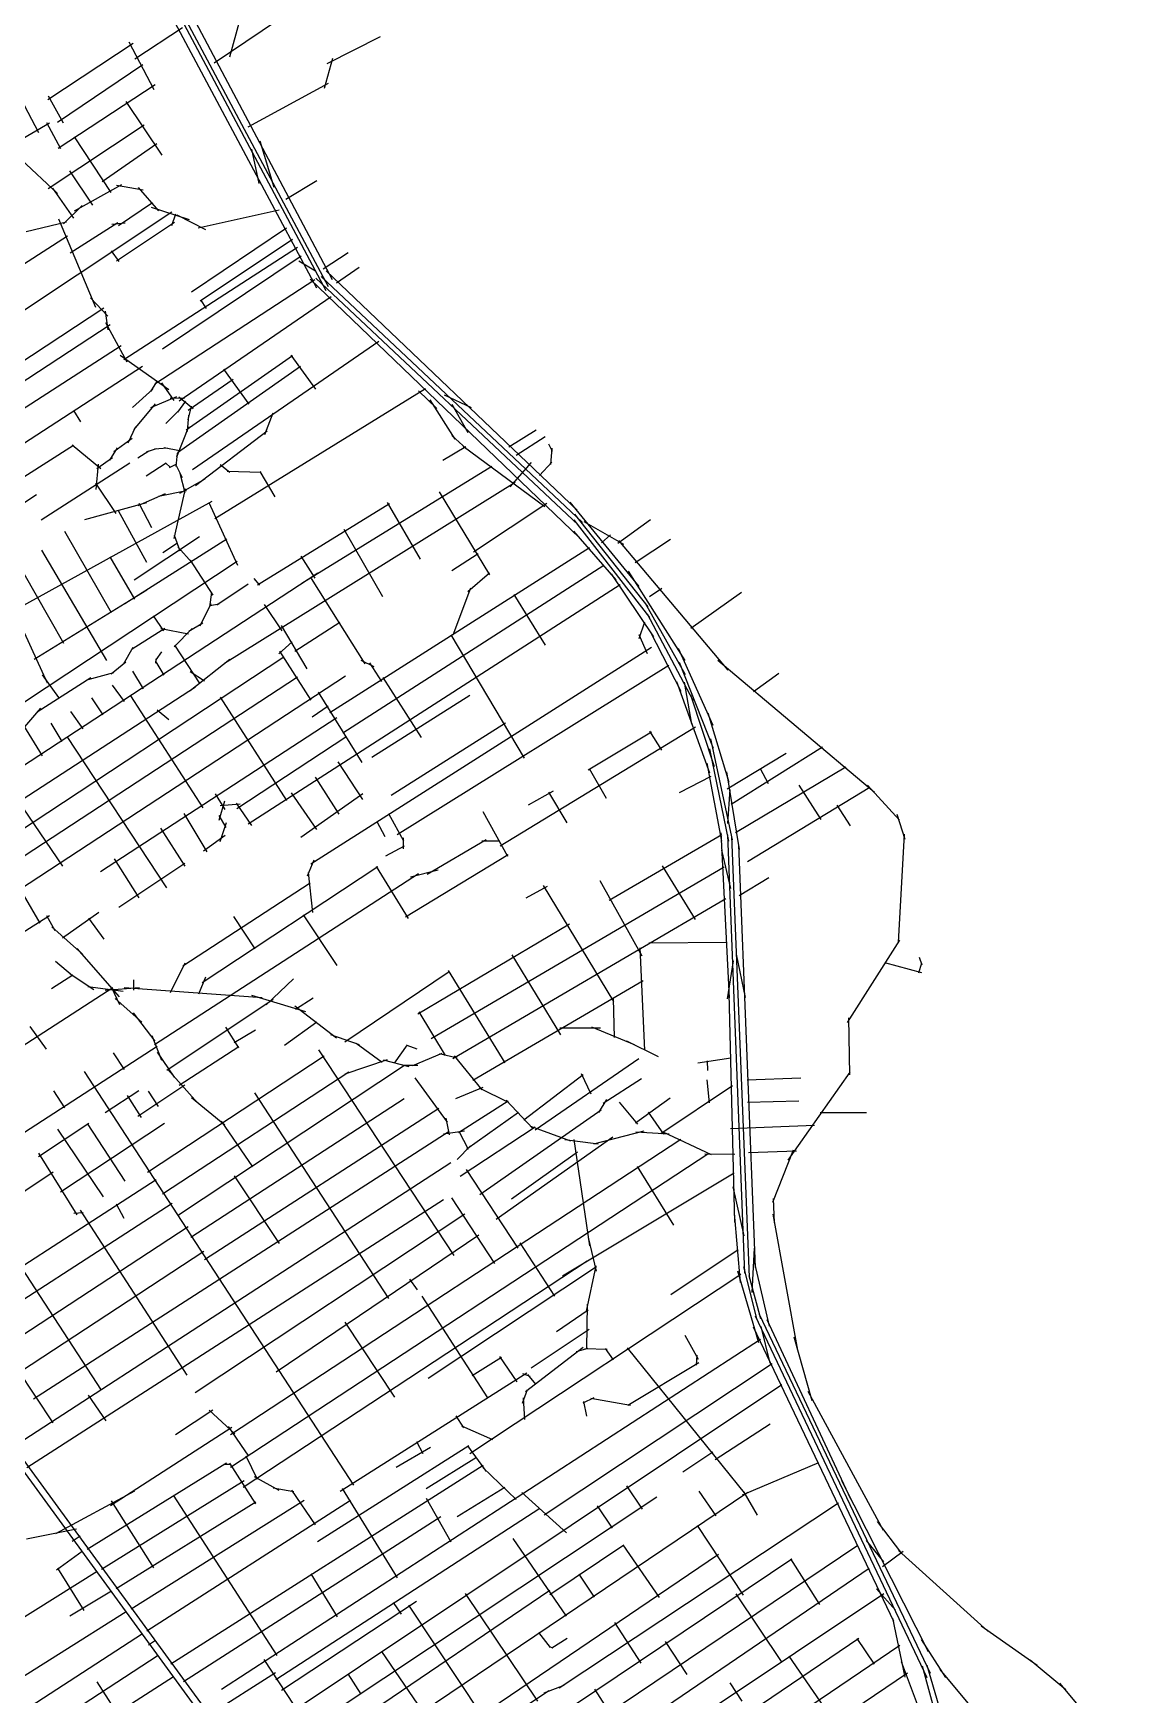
# Model space of a CAD drawing. Header units: inches. Extents: x 723419 to 759401, y 6910722 to 6968430.
# Drawn here: x 733260 to 736020, y 6948636 to 6952862 of the extents above; entities that cross this region are included whole.
import ezdxf

# ---------------------------------------------------------------- set-up
doc = ezdxf.new("R2010")
doc.units = ezdxf.units.IN
doc.header["$MEASUREMENT"] = 0

msp = doc.modelspace()

# ---------------------------------------------------------------- linework, layer by layer
for points in [[(733393.386812, 6953354.65327), (734003.517198, 6952207.94681)], [(733401.297869, 6953359.12474), (734009.708461, 6952217.70996)], [(733421.141659, 6953364.681), (734020.027232, 6952235.56937)], [(733393.122228, 6953313.90736), (733980.233819, 6952214.29682)], [(733720.073069, 6952786.82791), (734003.177801, 6952978.38663)], [(733759.760648, 6952802.17377), (733794.15655, 6952928.11569)], [(733517.957456, 6952796.80823), (733639.051775, 6952876.63604)], [(733296.897639, 6952693.22365), (733513.988698, 6952836.49581)], [(733502.876176, 6952840.46457), (733566.773179, 6952719.02058)], [(734006.881976, 6952785.24041), (734142.878081, 6952853.50304)], [(734000.531963, 6952722.79862), (734021.169504, 6952798.4696)], [(733321.503938, 6952635.67666), (733538.594997, 6952782.91758)], [(733209.300978, 6952730.72577), (733272.801105, 6952609.67865)], [(733298.088266, 6952702.74867), (733335.791467, 6952634.08916)], [(733323.488317, 6952570.19216), (733569.551309, 6952731.7206)], [(733806.327408, 6952623.84425), (734010.58615, 6952735.49864)], [(733495.335536, 6952688.06427), (733586.616968, 6952552.33275)], [(733221.094362, 6952587.65469), (733301.263273, 6952634.48603)], [(733293.325757, 6952634.88291), (733329.441454, 6952568.60465)], [(733298.088266, 6952467.00445), (733541.770004, 6952628.92977)], [(733363.969648, 6952598.76721), (733456.846742, 6952456.69516)], [(733434.613539, 6952485.26074), (733573.916943, 6952581.30468)], [(733836.0587, 6952588.6563), (733871.198809, 6952470.51984)], [(733228.762223, 6952541.2297), (733321.578242, 6952454.38005)], [(733814.900825, 6952566.87448), (733833.389775, 6952479.93902)], [(733352.176263, 6952511.78262), (733410.384713, 6952425.13141)], [(733309.076655, 6952467.96643), (733361.993427, 6952391.76628)], [(733364.90385, 6952410.55173), (733484.760339, 6952477.06812)], [(733471.266562, 6952475.48061), (733539.529199, 6952463.57434)], [(733526.56459, 6952469.39519), (733578.423027, 6952410.39298)], [(733902.092835, 6952439.89949), (733980.409659, 6952487.52459)], [(733129.504702, 6952087.31219), (733612.105667, 6952407.45867)], [(733336.328792, 6952377.47875), (733383.953888, 6952424.3101)], [(733476.812461, 6952373.50492), (733563.132946, 6952431.71337)], [(733559.825647, 6952420.13783), (733656.398757, 6952388.05703)], [(733679.293379, 6952366.88317), (733885.007332, 6952413.18534)], [(733241.475478, 6952357.50267), (733344.663184, 6952382.63814)], [(733323.643111, 6952390.22544), (733418.231842, 6952165.32916)], [(733353.450235, 6952303.72093), (733474.497352, 6952381.11171)], [(733459.614509, 6952376.15076), (733493.679682, 6952379.78879)], [(733471.520783, 6952283.54641), (733618.695557, 6952381.77317)], [(733612.08096, 6952373.50492), (733622.664315, 6952402.93988)], [(733624.979424, 6952400.62477), (733697.739986, 6952362.92157)], [(733662.3401, 6952203.9586), (733903.7995, 6952367.0996)], [(733022.436432, 6952138.0241), (733346.992637, 6952347.13355)], [(733684.2201, 6952181.3439), (733919.3359, 6952338.4995)], [(733457.63013, 6952308.68188), (733477.80465, 6952281.89276)], [(733490.278545, 6952032.16341), (733931.953317, 6952318.19122)], [(733588.2635, 6952059.4846), (733941.140771, 6952296.23252)], [(733935.278266, 6952282.87779), (733977.611684, 6952257.74232)], [(733996.537356, 6952262.71989), (734060.804532, 6952304.40255)], [(733568.6207, 6951970.2009), (733975.5589, 6952235.4826)], [(733963.683096, 6952236.75539), (734649.157265, 6951578.15765)], [(733978.47, 6952238.8517), (734645.15618, 6951611.74074)], [(733991.84905, 6952243.11001), (734655.9572, 6951617.3365)], [(734004.474872, 6952257.48113), (734642.4153, 6951649.2192)], [(734030.892993, 6952227.05168), (734088.66047, 6952267.40072)], [(733183.280269, 6951995.14882), (733439.397448, 6952163.42415)], [(733405.374818, 6952189.28841), (733449.031155, 6952142.6555)], [(733442.416558, 6952155.55397), (733449.031155, 6952107.59814)], [(733631.0625, 6951927.4053), (734017.677607, 6952192.57871)], [(733685.1151, 6952183.6051), (733699.2723, 6952162.1273)], [(733194.09293, 6951949.85206), (733455.237202, 6952121.3024)], [(733443.680009, 6952126.381), (733497.64844, 6952026.56933)], [(733227.430496, 6951902.22696), (733483.018508, 6952068.12104)], [(733664.7612, 6951752.8787), (734138.728692, 6952079.27949)], [(733481.020847, 6952042.9333), (733604.383073, 6951955.95136)], [(733648.4209, 6951852.9591), (733918.816208, 6952042.58801)], [(733914.406477, 6952043.02899), (733977.245144, 6951957.03923)], [(733083.954168, 6951721.52138), (733537.575648, 6952015.15199)], [(733626.9782, 6951795.8496), (733939.4304, 6952015.1089)], [(733653.316, 6951903.7311), (733767.6775, 6951982.2565)], [(733743.3819, 6952007.9703), (733807.7104, 6951918.2269)], [(733511.8861, 6951910.2932), (733564.0411, 6951957.0333)], [(733558.9666, 6951950.8388), (733574.1902, 6951975.6167)], [(733586.192933, 6951972.81858), (733617.281536, 6951928.17005)], [(733721.8266, 6951627.9574), (734256.945565, 6951958.10639)], [(734239.630021, 6951952.72652), (734286.19678, 6951907.21809)], [(734304.567369, 6951942.56699), (734373.202911, 6951910.26332)], [(733362.1699, 6951902.1334), (733380.2512, 6951873.512)], [(733516.2437, 6951854.341), (733570.648631, 6951919.24034)], [(733558.411627, 6951909.97991), (733625.219052, 6951937.76122)], [(733596.9873, 6951869.5938), (733630.2268, 6951902.2145)], [(733607.690371, 6951935.11538), (733644.442742, 6951933.73821)], [(733627.6461, 6951898.6756), (733647.617749, 6951926.68264)], [(733630.331603, 6951937.266), (733666.315008, 6951907.63261)], [(733653.6228, 6951878.4577), (733662.2696, 6951913.4563)], [(734268.028689, 6951929.79591), (734332.0062, 6951829.785)], [(734323.881991, 6951918.22528), (734364.471644, 6951846.4986)], [(733500.897177, 6951820.10826), (733520.7708, 6951861.9297)], [(733624.9134, 6951785.0229), (733655.4047, 6951861.8381)], [(733651.8023, 6951848.9134), (733655.4432, 6951890.2754)], [(733848.9956, 6951841.4441), (733870.1812, 6951896.5561)], [(733177.087687, 6951696.82688), (733361.928913, 6951814.31388)], [(733358.577518, 6951815.01943), (733431.426275, 6951755.22348)], [(733464.957869, 6951797.83912), (733511.260045, 6951832.01454)], [(733671.994742, 6951712.04339), (733854.2386, 6951850.4857)], [(734324.3156, 6951839.0969), (734361.5362, 6951805.0864)], [(734468.626467, 6951809.93519), (734538.475067, 6951853.15029)], [(734487.745108, 6951789.20964), (734560.993408, 6951836.43754)], [(734569.762127, 6951817.38766), (734579.463535, 6951799.08728)], [(733421.742505, 6951754.84424), (733461.209598, 6951783.06652)], [(733454.595001, 6951775.79047), (733473.997818, 6951807.54053)], [(733526.0576, 6951781.7487), (733553.7188, 6951799.7237)], [(733548.084, 6951797.1794), (733573.5289, 6951805.6799)], [(733567.918, 6951804.8608), (733601.3674, 6951807.5394)], [(733592.7684, 6951808.0981), (733631.4844, 6951800.7242)], [(733623.548, 6951760.4784), (733626.7338, 6951793.6589)], [(734300.8529, 6951775.7965), (734359.4891, 6951810.8803)], [(734353.0381, 6951811.7354), (734560.8167, 6951657.9985)], [(734546.611039, 6951737.13056), (734577.920129, 6951771.30597)], [(734575.7636, 6951764.8688), (734579.022562, 6951806.80431)], [(733279.731527, 6951624.16627), (733505.527395, 6951769.17587)], [(733419.960974, 6951701.77754), (733425.693624, 6951765.71864)], [(733546.9644, 6951736.62), (733597.9565, 6951769.4179)], [(733595.7129, 6951769.6216), (733608.7668, 6951757.6025)], [(733606.3192, 6951757.1951), (733623.0447, 6951765.7511)], [(733621.737, 6951765.8029), (733638.1204, 6951731.7133)], [(733632.6594, 6951743.5311), (733645.402, 6951693.9876)], [(733632.684, 6951692.3303), (733696.689236, 6951728.3594)], [(733734.833409, 6951765.40114), (733759.74839, 6951745.99832)], [(733752.789834, 6951748.45895), (733839.6354, 6951745.835)], [(733836.2466, 6951747.7375), (733873.6907, 6951683.2761)], [(733942.9075, 6951463.496), (734425.3891, 6951760.7572)], [(734472.219012, 6951708.04187), (734526.789434, 6951770.21908)], [(733205.283618, 6951647.17951), (733268.104536, 6951689.06576)], [(733417.756108, 6951717.65257), (733469.588087, 6951640.89679)], [(733526.314867, 6951661.18156), (733595.882784, 6951691.52051)], [(733578.24386, 6951684.32383), (733649.364002, 6951698.99941)], [(733618.4711, 6951577.2502), (733646.8078, 6951703.3194)], [(733746.3252, 6951259.7146), (734485.4703, 6951720.0611)], [(734291.531798, 6951695.734457), (734420.2204, 6951484.6765)], [(733104.7979, 6951335.5359), (733714.739876, 6951671.544877)], [(733390.67742, 6951624.91299), (733548.610467, 6951668.23713)], [(733475.9687, 6951648.4782), (733547.6551, 6951517.1075)], [(733528.149315, 6951666.6849), (733560.7259, 6951605.1568)], [(733706.5087, 6951668.3778), (733778.8989, 6951509.0919)], [(733829.847238, 6951459.12709), (734165.339576, 6951666.03167)], [(734159.254147, 6951668.14834), (734243.4786, 6951524.648)], [(734379.0207, 6951542.8637), (734565.793369, 6951666.79535)], [(734624.258, 6951669.7245), (734799.972272, 6951455.03355)], [(734634.211816, 6951624.21557), (734827.005257, 6951376.38869)], [(734635.8141, 6951638.7316), (734822.2941, 6951402.7616)], [(734659.985801, 6951619.85166), (734760.545522, 6951562.23557)], [(734746.081604, 6951565.41058), (734828.984548, 6951625.03014)], [(733339.53042, 6951595.69191), (733457.5948, 6951389.0805)], [(733492.439313, 6951411.89064), (733752.260666, 6951576.4618)], [(733516.542389, 6951471.44323), (733682.419729, 6951582.23536)], [(733589.6686, 6951541.077), (733626.5696, 6951565.993)], [(733617.9433, 6951585.6847), (733632.909473, 6951545.77791)], [(734049.451844, 6951600.94404), (734147.4832, 6951429.7817)], [(734633.119955, 6951595.21449), (734740.859691, 6951472.10572)], [(734704.692413, 6951566.33572), (734727.182042, 6951586.62049)], [(734748.198275, 6951571.76059), (735025.949136, 6951242.25709)], [(734790.074815, 6951515.58867), (734879.669215, 6951575.49657)], [(732425.459794, 6950624.4442), (733778.3617, 6951519.581)], [(733197.978053, 6951555.21058), (733336.3963, 6951310.9305)], [(733280.9727, 6951547.035), (733446.1129, 6951266.8727)], [(733454.2182, 6951529.9235), (733517.192604, 6951422.93628)], [(733627.6091, 6951555.3518), (733663.7304, 6951515.1228)], [(733658.4788, 6951521.6658), (733716.0887, 6951432.8201)], [(733940.178709, 6951531.88765), (733975.4406, 6951475.83)], [(734013.9631, 6951134.8006), (734674.5165, 6951554.4505)], [(734323.7171, 6951495.4186), (734391.074, 6951538.6148)], [(733109.0031, 6950917.109), (733983.3871, 6951489.4362)], [(733820.9355, 6951475.4802), (733835.0623, 6951458.3246)], [(733966.7253, 6951474.8608), (734102.525603, 6951258.28795)], [(734046.8946, 6951082.3944), (734710.653034, 6951509.36795)], [(734364.6025, 6951442.5326), (734419.6872, 6951489.4212)], [(734729.0317, 6951486.8651), (734836.8165, 6951327.0065)], [(734772.5858, 6951493.7047), (734916.3243, 6951266.9719)], [(733262.163158, 6951270.2126), (733548.178314, 6951446.81571)], [(733708.6815, 6951403.4643), (733713.8954, 6951439.9161)], [(733726.5392, 6951407.9736), (733806.0495, 6951461.7005)], [(733805.833019, 6950851.0412), (734752.078838, 6951459.92981)], [(734327.6708, 6951331.8757), (734372.1141, 6951451.2852)], [(734481.53, 6951434.3308), (734561.2532, 6951306.0051)], [(734826.546178, 6951429.14285), (734857.690778, 6951450.51315)], [(734932.162561, 6951348.49939), (735060.350261, 6951440.47599)], [(733209.2206, 6951397.0167), (733295.4125, 6951210.001)], [(733684.1779, 6951354.4231), (733712.1213, 6951411.249)], [(733708.5222, 6951406.1857), (733732.344, 6951410.3903)], [(733846.516021, 6951409.12074), (733891.7776, 6951342.5235)], [(734815.9845, 6951412.3317), (734917.492938, 6951231.39673)], [(733510.9642, 6951296.5175), (733594.0331, 6951348.6446)], [(733564.4636, 6951380.6428), (733590.7188, 6951342.2324)], [(733655.2245, 6951341.3095), (733690.9113, 6951362.493)], [(733890.0163, 6951355.6335), (733955.0839, 6951245.8784)], [(733924.7927, 6951290.0103), (734039.0228, 6951364.3837)], [(734800.2262, 6951322.258), (734815.2002, 6951365.3986)], [(734821.008023, 6951385.73732), (734936.9022, 6951165.4781)], [(733584.338108, 6951347.86135), (733654.9265, 6951334.6389)], [(733618.381232, 6951301.55917), (733663.7846, 6951347.8482)], [(733883.802943, 6951283.42342), (733918.198845, 6951314.29153)], [(734321.885, 6951331.9376), (734507.70345, 6951018.11709)], [(734799.2001, 6951332.505), (734820.7457, 6951284.3441)], [(734828.5302, 6951340.0135), (734906.342198, 6951189.07449)], [(733177.774723, 6950801.53918), (733896.6406, 6951276.3683)], [(733457.8366, 6951232.6605), (733494.8158, 6951263.6842)], [(733489.6519, 6951257.6521), (733514.0582, 6951300.3098)], [(733571.8916, 6951259.9641), (733572.6239, 6951270.9366)], [(733572.0852, 6951268.6367), (733586.9166, 6951288.3872)], [(733618.822205, 6951305.30744), (733683.1268, 6951206.9327)], [(733658.8096, 6951190.3209), (733759.5905, 6951269.6398)], [(733886.0643, 6951290.2626), (733965.3288, 6951165.9725)], [(733965.264493, 6950749.76306), (734831.977285, 6951300.38574)], [(734092.383222, 6951267.10741), (734125.897177, 6951251.23238)], [(734899.9826, 6951298.0545), (734987.3923, 6951102.4782)], [(735000.478529, 6951267.30437), (735398.5017, 6950931.638)], [(733140.0051, 6950707.4353), (733931.864, 6951225.4225)], [(733225.1895, 6950684.1614), (734053.2988, 6951228.0383)], [(733270.11, 6951136.4332), (733406.4923, 6951223.103)], [(733282.7285, 6951230.3804), (733324.0897, 6951172.547)], [(733399.0035, 6951218.7476), (733464.2718, 6951236.2908)], [(733511.9502, 6951239.1226), (733539.3756, 6951194.73)], [(733571.1592, 6951262.8901), (733591.4836, 6951229.424)], [(733659.1098, 6951238.3888), (733695.2336, 6951215.0834)], [(734114.87285, 6951260.49282), (734145.299994, 6951213.30869)], [(734148.6609, 6951223.3086), (734246.470983, 6951070.68109)], [(734184.9078, 6950823.7883), (734875.5242, 6951255.0724)], [(734902.323463, 6951262.44124), (734988.401413, 6951043.3658)], [(735091.312, 6951187.6548), (735155.3585, 6951234.1759)], [(733145.742437, 6950857.97492), (733671.9256, 6951199.8595)], [(733460.4092, 6951204.1753), (733491.1446, 6951162.6162)], [(733984.344811, 6951185.96836), (734095.3234, 6951007.108)], [(734895.49426, 6951212.88703), (734979.4449, 6950980.6905)], [(734914.697756, 6951211.52178), (734933.218627, 6951104.36532)], [(734930.722131, 6951179.00913), (734991.0203, 6950997.2309)], [(733238.5472, 6951097.6553), (733279.3835, 6951145.2382)], [(733354.3067, 6951136.8822), (733385.515, 6951092.9618)], [(733408.3079, 6951171.5059), (733436.679, 6951128.0577)], [(733507.1229, 6951176.4196), (733690.915428, 6950891.61073)], [(733575.0611, 6951140.9246), (733604.3529, 6951116.9352)], [(733735.0128, 6951173.4955), (733903.5451, 6950910.3712)], [(733969.351725, 6951123.35018), (734009.921251, 6951151.13149)], [(734120.453494, 6951020.66076), (734369.725, 6951178.1136)], [(733234.8002, 6951101.201), (733282.4351, 6951024.154)], [(733304.4647, 6951107.099), (733332.7083, 6951060.3656)], [(733430.564907, 6950730.21457), (734031.699443, 6951121.79869)], [(734169.565274, 6950923.92524), (734460.607523, 6951108.34019)], [(734446.816261, 6950795.22901), (734943.582661, 6951098.13931)], [(734975.398586, 6951133.51187), (735028.1934, 6950957.4334)], [(733345.4653, 6951073.3954), (733598.487465, 6950688.05754)], [(733777.169767, 6950890.02323), (734054.6432, 6951072.8891)], [(734671.0928, 6950988.4656), (734831.9989, 6951084.8887)], [(734826.8499, 6951086.8172), (734857.1002, 6951038.6056)], [(734982.0514, 6951067.17835), (735036.520398, 6950810.58933)], [(734979.124441, 6951041.62616), (735027.631483, 6950806.80798)], [(735023.82, 6950940.2258), (735174.1257, 6951031.1175)], [(735034.3884, 6950901.5236), (735266.3051, 6951046.9502)], [(733976.665999, 6950969.92755), (734036.99112, 6950875.7357)], [(734033.816114, 6951008.5568), (734096.787073, 6950912.77744)], [(734673.6672, 6950991.6797), (734716.79, 6950916.4697)], [(734902.709371, 6950930.85028), (734983.142865, 6950972.12536)], [(734972.8149, 6951005.6641), (735010.095141, 6950807.16614)], [(735022.7736, 6950983.598), (735054.2901, 6950785.8081)], [(735045.284795, 6950828.86202), (735326.252, 6950996.5316)], [(735107.7798, 6950991.8288), (735128.3294, 6950953.7129)], [(733721.959934, 6950927.24136), (733747.007207, 6950887.90656)], [(733915.811711, 6950929.71081), (733979.841006, 6950836.57729)], [(733940.153426, 6950817.52725), (734097.845408, 6950928.1233)], [(734519.1974, 6950899.7564), (734582.2726, 6950935.1115)], [(734569.95, 6950931.5609), (734616.3847, 6950853.4732)], [(735025.699506, 6950851.91703), (735031.626185, 6950938.41832)], [(735076.149, 6950755.3207), (735386.9325, 6950944.5692)], [(735206.307, 6950949.7646), (735261.9403, 6950862.0778)], [(735380.6783, 6950949.4578), (735462.4159, 6950860.4556)], [(733219.074206, 6950912.95383), (733333.903603, 6950743.62016)], [(733732.543289, 6950860.21344), (733746.654428, 6950909.60243)], [(733734.836349, 6950897.96074), (733786.165618, 6950902.19408)], [(733775.332051, 6950903.44918), (733815.093454, 6950846.63147)], [(735303.256092, 6950898.54847), (735336.722992, 6950846.02317)], [(733642.937554, 6950877.49959), (733701.146004, 6950780.13273)], [(733731.661343, 6950872.56069), (733749.653045, 6950841.86896)], [(733735.277322, 6950806.06195), (733751.152354, 6950854.56899)], [(734133.3234, 6950857.3355), (734153.4969, 6950818.7178)], [(734162.775, 6950877.7849), (734201.56434, 6950807.82981)], [(734403.167, 6950882.3181), (734465.8365, 6950768.6412)], [(735455.1453, 6950876.2198), (735476.1406, 6950812.0285)], [(733583.31799, 6950840.28146), (733645.054225, 6950743.26738)], [(733692.326542, 6950782.95496), (733747.712764, 6950822.11337)], [(734200.3187, 6950815.4953), (734200.491306, 6950787.9478)], [(734261.135397, 6950722.77492), (734411.183042, 6950811.30415)], [(734400.041925, 6950808.3237), (734445.9156, 6950808.2275)], [(734724.0492, 6950656.9355), (735010.624309, 6950824.09951)], [(735008.1685, 6950827.9352), (735029.1763, 6950408.6372)], [(735025.398689, 6950823.20483), (735067.908496, 6949708.07205)], [(735035.155954, 6950820.22974), (735080.135211, 6949698.30596)], [(735459.5553, 6950549.3202), (735475.0214, 6950825.162)], [(733465.137199, 6950761.78825), (733528.637326, 6950663.01027)], [(733957.503366, 6950719.24772), (733974.260344, 6950759.46447)], [(734156.144111, 6950769.68564), (734203.548719, 6950795.04159)], [(734206.454732, 6950614.73651), (734467.1194, 6950773.3706)], [(735009.381737, 6950784.28411), (735032.524006, 6950686.49391)], [(735053.1943, 6950798.0976), (735095.4012, 6949722.5647)], [(733191.8283, 6950744.5513), (733276.8213, 6950598.515)], [(733477.308056, 6950638.84495), (733645.054225, 6950751.55767)], [(733567.853537, 6950290.2395), (734239.527715, 6950724.97978)], [(733688.9801, 6950447.6244), (734135.8078, 6950742.4224)], [(733958.649896, 6950727.8026), (733969.674224, 6950625.49684)], [(734131.7481, 6950742.793), (734213.069329, 6950610.76775)], [(734218.801979, 6950716.60129), (734288.916703, 6950734.24022)], [(734271.7489, 6950304.912), (735016.8939, 6950741.6269)], [(734858.6516, 6950744.1578), (734942.7781, 6950608.1229)], [(735054.578, 6950668.6398), (735129.790486, 6950714.81666)], [(733640.0976, 6950490.2367), (733963.5024, 6950700.8894)], [(734512.8274, 6950662.9955), (734567.611704, 6950693.05333)], [(734556.499182, 6950694.64083), (734735.5426, 6950399.1802)], [(734700.344609, 6950706.89988), (734807.0601, 6950515.51756)], [(734326.2317, 6950254.7302), (735020.579277, 6950661.65604)], [(733172.7138, 6950537.7944), (733301.095204, 6950618.20741)], [(733293.157688, 6950618.20741), (733314.4403, 6950580.0312)], [(733307.0037, 6950589.5601), (733384.7178, 6950519.4624)], [(733334.0721, 6950560.9939), (733426.2816, 6950626.2916)], [(733400.0683, 6950611.1992), (733439.5425, 6950557.6058)], [(733768.7512, 6950615.5036), (733823.4513, 6950532.9867)], [(733946.4928, 6950619.8976), (734031.8765, 6950490.929)], [(734237.860102, 6950367.77172), (734623.270595, 6950597.25413)], [(734824.585785, 6950548.51695), (735024.2817, 6950550.3466)], [(735329.992275, 6950346.18519), (735462.813374, 6950555.20644)], [(733370.4395, 6950533.911), (733478.386088, 6950411.58666)], [(734476.867524, 6950517.87897), (734600.4728, 6950314.6638)], [(734802.209396, 6950535.80232), (734813.6552, 6950275.6562)], [(735025.365431, 6950405.76076), (735040.579003, 6950502.99533)], [(735046.635145, 6950519.7708), (735069.495191, 6950409.5628)], [(735512.290556, 6950512.34386), (735518.905153, 6950492.23548)], [(733305.7928, 6950432.7547), (733360.4838, 6950467.032)], [(733315.9783, 6950501.5306), (733359.8195, 6950465.484)], [(733353.6561, 6950470.0028), (733413.6677, 6950430.0451)], [(733608.6237, 6950422.212), (733646.333, 6950497.5363)], [(733680.7602, 6950418.7037), (733698.696251, 6950461.7694)], [(734052.210425, 6950296.51047), (734317.313855, 6950475.82487)], [(734314.581132, 6950477.77325), (734458.8937, 6950243.15)], [(735424.18413, 6950498.5855), (735517.846818, 6950472.92086)], [(735511.761389, 6950472.39169), (735518.905153, 6950497.52716)], [(732992.4878, 6950130.9889), (733462.070084, 6950434.78185)], [(733398.790443, 6950437.38359), (733488.52847, 6950425.6978)], [(733443.020045, 6950428.07906), (733530.068136, 6950435.13463)], [(733458.983272, 6950434.51727), (733478.827062, 6950391.3019)], [(733491.086114, 6950434.78185), (733842.1215, 6950409.354)], [(733515.2924, 6950428.0236), (733515.4962, 6950454.079)], [(733851.758016, 6950390.81683), (733921.255377, 6950456.61002)], [(734377.5264, 6950199.2665), (734810.4006, 6950452.8155)], [(735028.723, 6950419.2865), (735042.8537, 6949836.808)], [(733468.466523, 6950406.57742), (733536.153565, 6950346.54313)], [(733599.5584, 6950224.9928), (733869.573329, 6950405.45714)], [(733814.575164, 6950415.65244), (733951.876549, 6950373.60124)], [(733925.206496, 6950388.70016), (734030.602743, 6950306.65285)], [(733926.476498, 6950379.66903), (733971.491033, 6950409.0202)], [(734734.0477, 6950406.6455), (734737.2313, 6950307.6278)], [(733251.290751, 6950336.10064), (733292.736412, 6950277.79542)], [(733513.44345, 6950370.13519), (733568.5298, 6950298.0814)], [(733748.949023, 6950334.086598), (733781.5594, 6950281.6103)], [(733898.205, 6950288.469), (733980.8099, 6950347.4522)], [(734240.329551, 6950373.0634), (734307.5358, 6950261.9691)], [(734679.5876, 6950335.3125), (734787.7604, 6950290.2092)], [(735332.638114, 6950357.82688), (735335.3813, 6950213.1543)], [(733561.1225, 6950313.1918), (733585.8199, 6950250.4371)], [(733770.9162, 6950295.113), (733824.707, 6950327.2898)], [(734015.168684, 6950315.03134), (734088.2707, 6950290.2395)], [(734080.678, 6950293.7059), (734147.107, 6950245.2354)], [(734598.7204, 6950332.6902), (734702.1673, 6950332.6902)], [(734767.8887, 6950299.1124), (734848.6733, 6950259.7908)], [(732819.99843, 6949796.54365), (733574.85619, 6950285.75922)], [(733462.775641, 6950268.97596), (733490.82153, 6950226.11338)], [(733550.594699, 6949965.32203), (733999.073166, 6950260.79165)], [(733574.924, 6950270.388), (733618.1445, 6950207.2705)], [(733630.8121, 6950186.2999), (733782.5616, 6950285.0435)], [(733985.0696, 6950276.2941), (734329.3461, 6949753.4499)], [(734052.5649, 6950215.5942), (734160.118, 6950251.9577)], [(734149.8176, 6950251.1838), (734214.6686, 6950234.2028)], [(734177.9682, 6950242.4974), (734210.9659, 6950288.9849)], [(734209.3563, 6950288.1811), (734235.2446, 6950278.6693)], [(734224.8268, 6950236.4848), (734299.1783, 6950267.5004)], [(734293.0487, 6950266.9584), (734338.0563, 6950256.2319)], [(734330.2915, 6950261.0121), (734400.2567, 6950174.9684)], [(734535.781531, 6950072.58433), (734799.659836, 6950254.61803)], [(734949.873226, 6950243.21496), (735033.878602, 6950255.78269)], [(733389.324373, 6950221.17231), (734073.835746, 6949169.09276)], [(733588.6695, 6949909.7799), (734062.3343, 6950220.7259)], [(733601.8354, 6950226.4809), (733676.9941, 6950141.4583)], [(733626.2235, 6949855.3341), (734204.0703, 6950237.6645)], [(734200.043, 6950237.0812), (734237.6666, 6950237.0812)], [(734507.4427, 6950098.3633), (734658.10747, 6950213.43114)], [(734653.080376, 6950215.81239), (734677.686676, 6950164.74771)], [(734973.550281, 6950248.29224), (734973.932407, 6950223.8381)], [(735179.337679, 6949995.41403), (735337.1751, 6950219.1965)], [(733311.080893, 6950171.96188), (733339.65595, 6950128.9229)], [(733443.048635, 6950117.05889), (733527.863271, 6950172.66744)], [(733525.5988, 6950108.06304), (733645.190706, 6950187.4382)], [(733551.9888, 6950171.5499), (733577.075869, 6950131.92152)], [(733822.6598, 6950166.9961), (734162.9192, 6949644.3171)], [(734229.6934, 6950205.004), (734312.491, 6950092.3712)], [(734334.4826, 6950152.3324), (734403.5242, 6950181.0281)], [(734393.2929, 6950179.9154), (734467.6913, 6950142.9591)], [(734708.642988, 6950140.40599), (734806.274433, 6950203.11237)], [(734855.093757, 6950063.56458), (735037.520729, 6950185.91442)], [(734972.8466, 6950199.9023), (734978.174879, 6950141.66767)], [(735074.7929, 6950199.8329), (735211.5267, 6950205.5215)], [(733498.759046, 6950159.96741), (733534.213283, 6950104.4048)], [(733660.1101, 6949799.5137), (734202.8258, 6950152.8063)], [(733662.4216, 6950155.5578), (733746.774814, 6950085.83704)], [(733694.8657, 6949742.7315), (734291.2573, 6950128.3345)], [(734341.2931, 6950065.8977), (734467.6201, 6950146.5502)], [(734395.552084, 6949908.01317), (734703.9604, 6950124.1583)], [(734461.8489, 6950148.4018), (734530.3428, 6950076.0618)], [(734697.6004, 6950116.6153), (734718.168007, 6950149.93101)], [(734749.2949, 6950142.8658), (734795.8189, 6950087.5082)], [(734791.427345, 6950090.55212), (734879.593245, 6950153.94072)], [(735076.1122, 6950142.96568), (735206.41, 6950146.63988)], [(733273.185795, 6950005.4045), (733401.495231, 6950089.84699)], [(733328.748407, 6949915.44599), (733593.861437, 6950089.54217)], [(733396.732721, 6950089.31782), (733493.041247, 6949942.2092)], [(733737.884796, 6950095.15039), (733817.6278, 6949978.7445)], [(734308.6437, 6950102.8233), (734317.5197, 6950059.8981)], [(734345.2908, 6949954.9007), (734535.5807, 6950080.2714)], [(734362.1287, 6950024.3418), (734493.7821, 6950118.1086)], [(734523.863, 6950081.8351), (734626.167, 6950044.5288)], [(734822.864152, 6950117.85512), (734862.234231, 6950061.49876)], [(735033.0042, 6950076.5769), (735245.8901, 6950084.541)], [(735260.7476, 6950116.57639), (735378.4188, 6950116.57629)], [(732609.331146, 6950062.33027), (734796.694445, 6947058.91978)], [(732628.429691, 6950064.59246), (734813.5676, 6947066.8578)], [(733260.736616, 6949388.69976), (734317.2497, 6950069.8179)], [(733321.061736, 6950074.50113), (733437.478636, 6949902.52162)], [(733761.009426, 6949298.24144), (734906.300673, 6950049.47343)], [(734302.9153, 6950062.7036), (734356.4843, 6950070.6889)], [(734341.5169, 6950069.4008), (734365.9565, 6950024.0317)], [(734437.179945, 6949845.92415), (734733.161092, 6950055.12179)], [(734611.795, 6950048.6039), (734696.1073, 6950037.6315)], [(734634.030338, 6950048.06622), (734673.8069, 6949778.2392)], [(734685.4342, 6950037.1055), (734812.71264, 6950070.11488)], [(734791.89871, 6950067.64543), (734876.34978, 6950062.80845)], [(734860.580582, 6950068.10013), (734983.559161, 6950010.31501)], [(733272.821951, 6950013.91142), (733370.89437, 6949856.57222)], [(733761.2802, 6949214.6744), (734977.8603, 6950013.3874)], [(734337.646, 6949997.2729), (734371.8007, 6950032.2565)], [(734475.6179, 6949897.4059), (734643.7361, 6950016.608)], [(734967.3613, 6950011.7593), (735043.4392, 6950010.8489)], [(735078.7447, 6950014.9455), (735200.4683, 6950019.3614)], [(735139.9129, 6949888.7379), (735193.09604, 6950022.2252)], [(732898.005878, 6949689.49137), (733310.756704, 6949966.24609)], [(733204.115669, 6949263.81617), (734321.4233, 6949989.8422)], [(733770.975418, 6949956.2615), (733885.4671, 6949783.9495)], [(734360.274235, 6949972.21885), (734492.2948, 6949771.8423)], [(734605.4691, 6949701.6456), (735042.2605, 6949963.8975)], [(734795.0051, 6949979.9369), (734888.0488, 6949830.6896)], [(732987.68607, 6949568.61678), (733572.416406, 6949946.97171)], [(735038.4894, 6949927.5399), (735066.637685, 6949802.88964)], [(733028.431984, 6949508.29166), (733612.633153, 6949886.64659)], [(733243.803248, 6949214.07441), (734302.9088, 6949896.0646)], [(733378.835602, 6949868.96742), (733650.204061, 6949448.49571)], [(733470.9399, 6949884.717), (733490.1886, 6949847.9958)], [(734323.514717, 6949900.16972), (734432.7038, 6949732.5049)], [(735140.8926, 6949897.9923), (735143.7142, 6949835.9924)], [(733074.469576, 6949447.96654), (733653.908235, 6949826.85063)], [(733362.96057, 6949861.02991), (733386.773117, 6949863.01429)], [(733671.3118, 6949404.7213), (734357.116868, 6949859.15923)], [(735041.5396, 6949860.6809), (735056.9699, 6949684.593)], [(735140.2776, 6949858.4197), (735202.6801, 6949512.2407)], [(733877.51452, 6949457.48917), (734392.835689, 6949806.24245)], [(734497.3002, 6949785.8398), (734585.3945, 6949649.864)], [(734670.4475, 6949798.7188), (734691.0558, 6949713.5238)], [(733117.86133, 6949387.11225), (733693.595815, 6949763.87967)], [(733204.644837, 6949761.23383), (733432.186959, 6949410.39563)], [(734880.759511, 6949654.44972), (735051.857075, 6949768.74995)], [(735087.8527, 6949659.1463), (735094.052322, 6949772.31889)], [(733793.7142, 6949163.6319), (734667.8137, 6949739.7179)], [(734264.1004, 6949441.0783), (734692.150593, 6949725.62669)], [(734369.4954, 6949249.8514), (735059.0098, 6949705.422)], [(734666.6766, 6949611.4122), (734690.827674, 6949727.39058)], [(735050.7076, 6949714.4711), (735103.930119, 6949531.79452)], [(735065.791825, 6949724.65264), (735099.8853, 6949589.2759)], [(735079.606043, 6949702.71569), (735109.14832, 6949592.68546)], [(735094.052322, 6949733.37215), (735130.5945, 6949573.7927)], [(734216.711031, 6949693.05348), (734235.76107, 6949665.53675)], [(734247.4179, 6949649.438), (734414.7551, 6949391.1485)], [(734667.0889, 6949516.0677), (734668.7399, 6949629.8341)], [(734052.051674, 6949583.28645), (734178.5755, 6949392.7126)], [(734590.3245, 6949560.1728), (734670.8034, 6949614.995)], [(735095.636904, 6949600.00562), (735531.671109, 6948679.67711)], [(735105.197201, 6949604.39771), (735539.961404, 6948690.56032)], [(735124.7963, 6949590.2381), (735337.4516, 6949134.411)], [(733738.4209, 6948650.3948), (735108.869018, 6949540.2612)], [(734525.921, 6949467.2001), (734672.8884, 6949566.1783)], [(734916.4773, 6949550.8966), (734950.2933, 6949489.3801)], [(735089.859329, 6949572.14907), (735447.153377, 6948823.27091)], [(735109.927353, 6949572.36405), (735132.3848, 6949479.483)], [(735193.737, 6949546.5624), (735239.6749, 6949384.0944)], [(734375.551, 6949448.1894), (734450.3831, 6949494.6485)], [(734444.9897, 6949495.9952), (734489.1968, 6949431.9128)], [(734511.6894, 6949407.1095), (734658.1412, 6949519.7831)], [(734640.7991, 6949509.2275), (734671.113, 6949517.8778)], [(734662.1558, 6949517.1249), (734719.11, 6949515.0639)], [(734713.7448, 6949517.1249), (734734.3804, 6949487.8589)], [(734770.1655, 6949518.3863), (735070.9586, 6949145.2466)], [(734946.3705, 6949474.5079), (734948.1821, 6949500.1398)], [(733219.461533, 6949463.31241), (733309.420046, 6949327.3163)], [(734040.528, 6949154.1302), (734515.1574, 6949454.9611)], [(734504.1324, 6949453.301), (734522.2982, 6949446.5555)], [(734516.7087, 6949450.7424), (734536.9706, 6949425.8537)], [(734559.033, 6949093.7876), (735138.6408, 6949478.8252)], [(734771.1765, 6949372.4569), (734952.0932, 6949480.6967)], [(733823.751463, 6948530.30719), (735162.898586, 6949425.07572)], [(734503.4929, 6949377.7235), (734516.398, 6949412.094)], [(735229.1763, 6949407.9075), (735420.5005, 6949054.8202)], [(733399.37856, 6949398.22478), (733444.357816, 6949332.60798)], [(734505.5004, 6949390.8988), (734508.9418, 6949336.4788)], [(734657.9755, 6949378.2769), (734686.0998, 6949391.896)], [(734659.2539, 6949381.6817), (734666.0718, 6949344.6548)], [(734677.1512, 6949390.6191), (734778.1434, 6949372.3185)], [(733621.7018, 6949298.1289), (733716.206558, 6949361.03601)], [(733707.034318, 6949359.62489), (733772.2918, 6949299.4366)], [(734334.139, 6949345.1543), (734353.3569, 6949314.8994)], [(734348.471, 6949320.4298), (734427.6228, 6949285.2952)], [(734993.564914, 6949234.69999), (735133.3623, 6949325.0756)], [(733456.005895, 6949117.69624), (733764.687068, 6949316.57511)], [(733755.36497, 6949317.99703), (733806.7085, 6949242.62)], [(734233.8731, 6949280.5189), (734250.6169, 6949249.6741)], [(733800.015, 6949243.4337), (733829.0432, 6949184.0283)], [(733982.4129, 6949025.948), (734366.9254, 6949270.101)], [(734182.315129, 6949215.13035), (734269.627804, 6949265.40129)], [(734259.176, 6949160.6301), (734386.9817, 6949240.5272)], [(734363.5338, 6949269.5495), (734411.6471, 6949204.0769)], [(734911.6678, 6949202.6155), (734987.8366, 6949253.9498)], [(733396.517847, 6949006.1012), (733751.4845, 6949225.5279)], [(733609.790079, 6948714.68854), (734403.5099, 6949220.1571)], [(733744.2933, 6949222.94), (733762.0672, 6949222.94)], [(733758.6076, 6949224.8335), (733824.9514, 6949122.0614)], [(734402.95, 6949213.6999), (734487.6368, 6949132.3083)], [(735063.062275, 6949144.21231), (735257.090441, 6949227.11525)], [(733317.54034, 6949045.81763), (733518.183103, 6949154.73798)], [(733433.700699, 6948955.79499), (733796.4016, 6949181.3672)], [(733821.916631, 6949190.82392), (733884.0375, 6949156.5964)], [(733870.0925, 6949161.9969), (733922.4573, 6949152.9013)], [(733916.821, 6949156.5025), (733976.8698, 6949067.8208)], [(733957.171, 6948395.7427), (735076.644247, 6949151.62066)], [(734044.960827, 6949160.39677), (734184.7228, 6948933.1932)], [(734337.8777, 6949089.0561), (734458.5831, 6949164.2255)], [(734502.2917, 6949150.4687), (734615.668218, 6949047.89571)], [(734768.597691, 6949167.48762), (734808.28527, 6949108.22083)], [(734952.238599, 6949153.5116), (734995.453963, 6949090.89341)], [(735066.9432, 6949150.9587), (735100.5683, 6949092.7479)], [(735315.1728, 6949181.053), (735535.3146, 6948745.9725)], [(733457.769787, 6949129.16154), (733565.8562, 6948959.1062)], [(733470.354383, 6948906.33545), (733825.7358, 6949126.6497)], [(733508.542654, 6948854.5652), (733948.7853, 6949131.0931)], [(733548.759401, 6948798.38523), (734066.3649, 6949130.7695)], [(733615.3497, 6949143.8092), (733878.9483, 6948735.741)], [(733802.741068, 6948446.66214), (734845.4899, 6949139.4149)], [(733876.3123, 6948675.189), (734547.7806, 6949110.6511)], [(734258.5305, 6949135.9109), (734321.7941, 6949025.3375)], [(734596.6789, 6948653.6527), (735307.035643, 6949124.01015)], [(734693.702282, 6949116.542573), (734731.633, 6949059.4722)], [(733641.7094, 6948669.9236), (734296.428202, 6949089.126995)], [(734947.8774, 6949066.7508), (735064.7421, 6948889.7053)], [(735405.3745, 6949076.413), (735467.7935, 6948995.3025)], [(733242.6171, 6949032.7167), (733370.01614, 6949058.16487)], [(733358.550839, 6949026.41481), (733378.835602, 6949040.52595)], [(734479.381, 6949033.3989), (734614.6176, 6948835.9919)], [(735377.238561, 6949028.40718), (735421.335872, 6948974.43208)], [(733319.2101, 6948953.9384), (733384.567476, 6949000.85362)], [(733968.4944, 6948292.1001), (735002.489825, 6948993.92061)], [(734024.3373, 6948198.8577), (735188.413493, 6948981.70036)], [(734066.9261, 6948148.3466), (735356.4173, 6949016.7311)], [(734573.0063, 6948891.188), (734761.5576, 6949017.1647)], [(734759.2061, 6949017.5652), (734850.9408, 6948883.3736)], [(735185.238487, 6948982.05314), (735258.8727, 6948865.7174)], [(735419.162463, 6948962.32764), (735471.430416, 6949001.41963)], [(735460.0876, 6949002.9325), (735687.1885, 6948797.5802)], [(732374.1377, 6948293.6167), (733421.953175, 6948950.60915)], [(733321.1936, 6948958.4123), (733388.2669, 6948850.2719)], [(733965.9359, 6948943.724), (734032.525385, 6948834.11195)], [(734492.8139, 6948350.3906), (735385.12169, 6948958.07197)], [(734647.163, 6948942.6989), (734685.8057, 6948884.0552)], [(733353.223884, 6948837.06096), (733458.359915, 6948900.25002)], [(734101.5844, 6948581.874), (734573.4609, 6948901.9442)], [(735404.1414, 6948905.2832), (735452.203989, 6948850.85377)], [(733890.8067, 6948648.0429), (734234.138289, 6948874.3287)], [(734174.7555, 6948870.4126), (734195.67, 6948840.8206)], [(734213.500747, 6948863.74535), (734400.9876, 6948581.5951)], [(734304.8596, 6948146.335), (735422.190884, 6948893.845681)], [(734357.963536, 6948893.37874), (734541.559998, 6948620.0217)], [(735046.596543, 6948892.80018), (735162.8936, 6948718.1036)], [(732634.9204, 6948305.1743), (733495.930823, 6948847.95061)], [(734737.4842, 6948819.7618), (734804.2175, 6948716.4542)], [(735444.2905, 6948831.1289), (735476.268479, 6948680.92038)], [(733149.7678, 6948540.0077), (733537.911463, 6948791.41786)], [(733553.080938, 6948763.37197), (733570.719862, 6948775.10185)], [(734176.571398, 6947977.87402), (735358.992654, 6948779.66367)], [(734544.2784, 6948794.1607), (734574.206, 6948756.2765)], [(734578.1175, 6948755.5159), (734617.443, 6948779.7567)], [(734866.679517, 6948771.44438), (734921.8349, 6948687.2948)], [(735354.160969, 6948779.07717), (735397.7465, 6948714.0744)], [(735517.60912, 6948776.55863), (735579.333364, 6948679.76491)], [(735669.9976, 6948811.6142), (735812.203, 6948711.7018)], [(733301.222, 6948555.8924), (733577.510848, 6948736.38441)], [(734145.422, 6948746.291), (734328.4309, 6948478.2126)], [(734226.8521, 6947923.2346), (735462.9022, 6948761.9547)], [(734571.7236, 6948758.4047), (734581.1006, 6948755.6431)], [(735180.6649, 6948734.5032), (735393.232345, 6948426.68771)], [(733705.569437, 6948583.80772), (733875.8985, 6948692.3264)], [(733846.3481, 6948725.9707), (734033.9043, 6948438.8787)], [(734059.9928, 6948688.8573), (734092.9692, 6948637.1986)], [(734239.418092, 6947850.00532), (735482.97127, 6948691.68012)], [(735466.74346, 6948720.43157), (735539.892079, 6948524.14562)], [(735519.649447, 6948709.34725), (735554.927296, 6948581.24456)], [(735531.812221, 6948711.00384), (735561.959559, 6948607.08052)], [(735564.569584, 6948699.9262), (735729.642473, 6948502.54068)], [(735794.8279, 6948724.5159), (735884.9959, 6948649.6936)], [(733225.2164, 6948430.2783), (733616.757454, 6948682.76208)], [(733421.5642, 6948668.8547), (733486.7117, 6948566.7367)], [(733984.8073, 6948256.4159), (734570.561696, 6948646.85381)], [(734558.655423, 6948640.96682), (734609.769718, 6948660.39719)], [(734686.76249, 6948650.44136), (734739.4721, 6948567.9097)], [(735031.1169, 6948666.3917), (735061.4444, 6948619.9127)], [(735868.9307, 6948665.8561), (736019.8077, 6948485.3126)]]:
    msp.add_lwpolyline(points)

doc.saveas('drawing.dxf')
